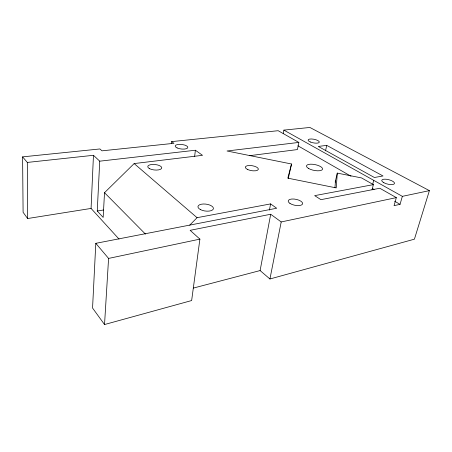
<?xml version="1.0" encoding="UTF-8"?>
<svg xmlns="http://www.w3.org/2000/svg" width="452" height="452" viewBox="0 0 452 452"><rect width="100%" height="100%" fill="white"/><g stroke="black" fill="none" stroke-linecap="round" stroke-linejoin="round"><path stroke-width="0.68" d="M119.029 239.085L91.072 208.428L93.462 155.296L27.312 162.432L22.6 156.867L99.898 148.957L101.982 150.832L173.941 143.318L171.613 141.612L171.398 143.702M99.734 161.178L195.394 150.239L202.513 155.318L134.148 163.573L104.519 192.699L103.163 217.418L97.248 210.999L99.734 161.178L93.462 155.296M189.71 225.164L197.066 217.683L270.601 203.903L276.686 208.242L95.801 243.329L92.558 308.038L104.531 324.542L191.642 300.546L199.897 239.125L190.139 230.328L270.697 214.248L281.2 221.949L396.342 197.62L394.059 205.66L400.043 204.332L402.348 196.349L429.4 190.637L414.416 239.181L269.929 278.98L260.103 270.562L193.416 288.065M104.531 324.542L108.582 258.42L95.801 243.329M372.024 189.857L373.397 184.631L361.566 177.93L337.288 173.105L336.243 187.908L287.805 178.156L291.54 164.003L227.023 150.991L298.857 142.425L297.433 149.567L249.515 155.686M334.966 187.727L335.48 180.828M194.631 156.471L195.394 150.239M283.24 133.566L283.884 130.119L309.886 127.458L429.4 190.637M269.448 210.09L270.601 203.903M260.103 270.562L270.697 214.248M291.54 164.003L288.291 178.325M269.929 278.98L281.2 221.949M325.519 150.872L326.734 145.369L383.008 175.964L374.397 177.5L318.298 146.442L326.734 145.369M335.169 182.179L337.288 173.105M372.544 184.862L373.731 180.354M108.582 258.42L199.897 239.125M373.397 184.631L314.671 195.637L320.926 199.665L379.787 188.247L396.342 197.62M97.248 210.999L103.48 209.988M22.6 156.867L23.097 212.304L27.617 218.531L91.072 208.428M171.613 141.612L278.155 130.707L298.857 142.425M283.884 130.119L402.348 196.349M297.913 145.793L350.995 176.218M372.301 188.427L374.109 189.467M394.619 201.219L400.043 204.332M134.148 163.573L197.066 217.683M104.519 192.699L145.459 234.113M27.312 162.432L27.617 218.531M308.552 168.455A8.209 2.938 11.5 0 0 322.203 169.771A8.209 2.938 11.5 0 0 312.818 164.274A8.209 2.938 11.5 0 0 308.552 168.455M177.111 147.934A6.373 2.294 6.8 0 0 187.665 147.94A6.373 2.294 6.8 0 0 179.794 144.335A6.373 2.294 6.8 0 0 177.111 147.934M289.935 203.389A7.345 3.04 11.5 0 0 302.23 204.473A7.345 3.04 11.5 0 0 294.105 199.044A7.345 3.04 11.5 0 0 289.935 203.389M383.85 182.727A6.594 2.294 13.9 0 0 394.415 183.738A6.594 2.294 13.9 0 0 386.11 179.224A6.594 2.294 13.9 0 0 383.85 182.727M310.4 142.007A5.712 1.831 11 0 0 319.298 142.25A5.712 1.831 11 0 0 311.445 138.979A5.712 1.831 11 0 0 310.4 142.007M200.496 209.626A7.803 3.475 7.7 0 0 213.259 209.129A7.803 3.475 7.7 0 0 203.293 203.999A7.803 3.475 7.7 0 0 200.496 209.626M149.691 168.737A7.034 2.757 5.7 0 0 161.483 168.59A7.034 2.757 5.7 0 0 153.109 164.421A7.034 2.757 5.7 0 0 149.691 168.737M247.798 169.596A6.61 2.503 9.4 0 0 258.312 169.455A6.61 2.503 9.4 0 0 249.414 165.488A6.61 2.503 9.4 0 0 247.798 169.596"/></g></svg>
